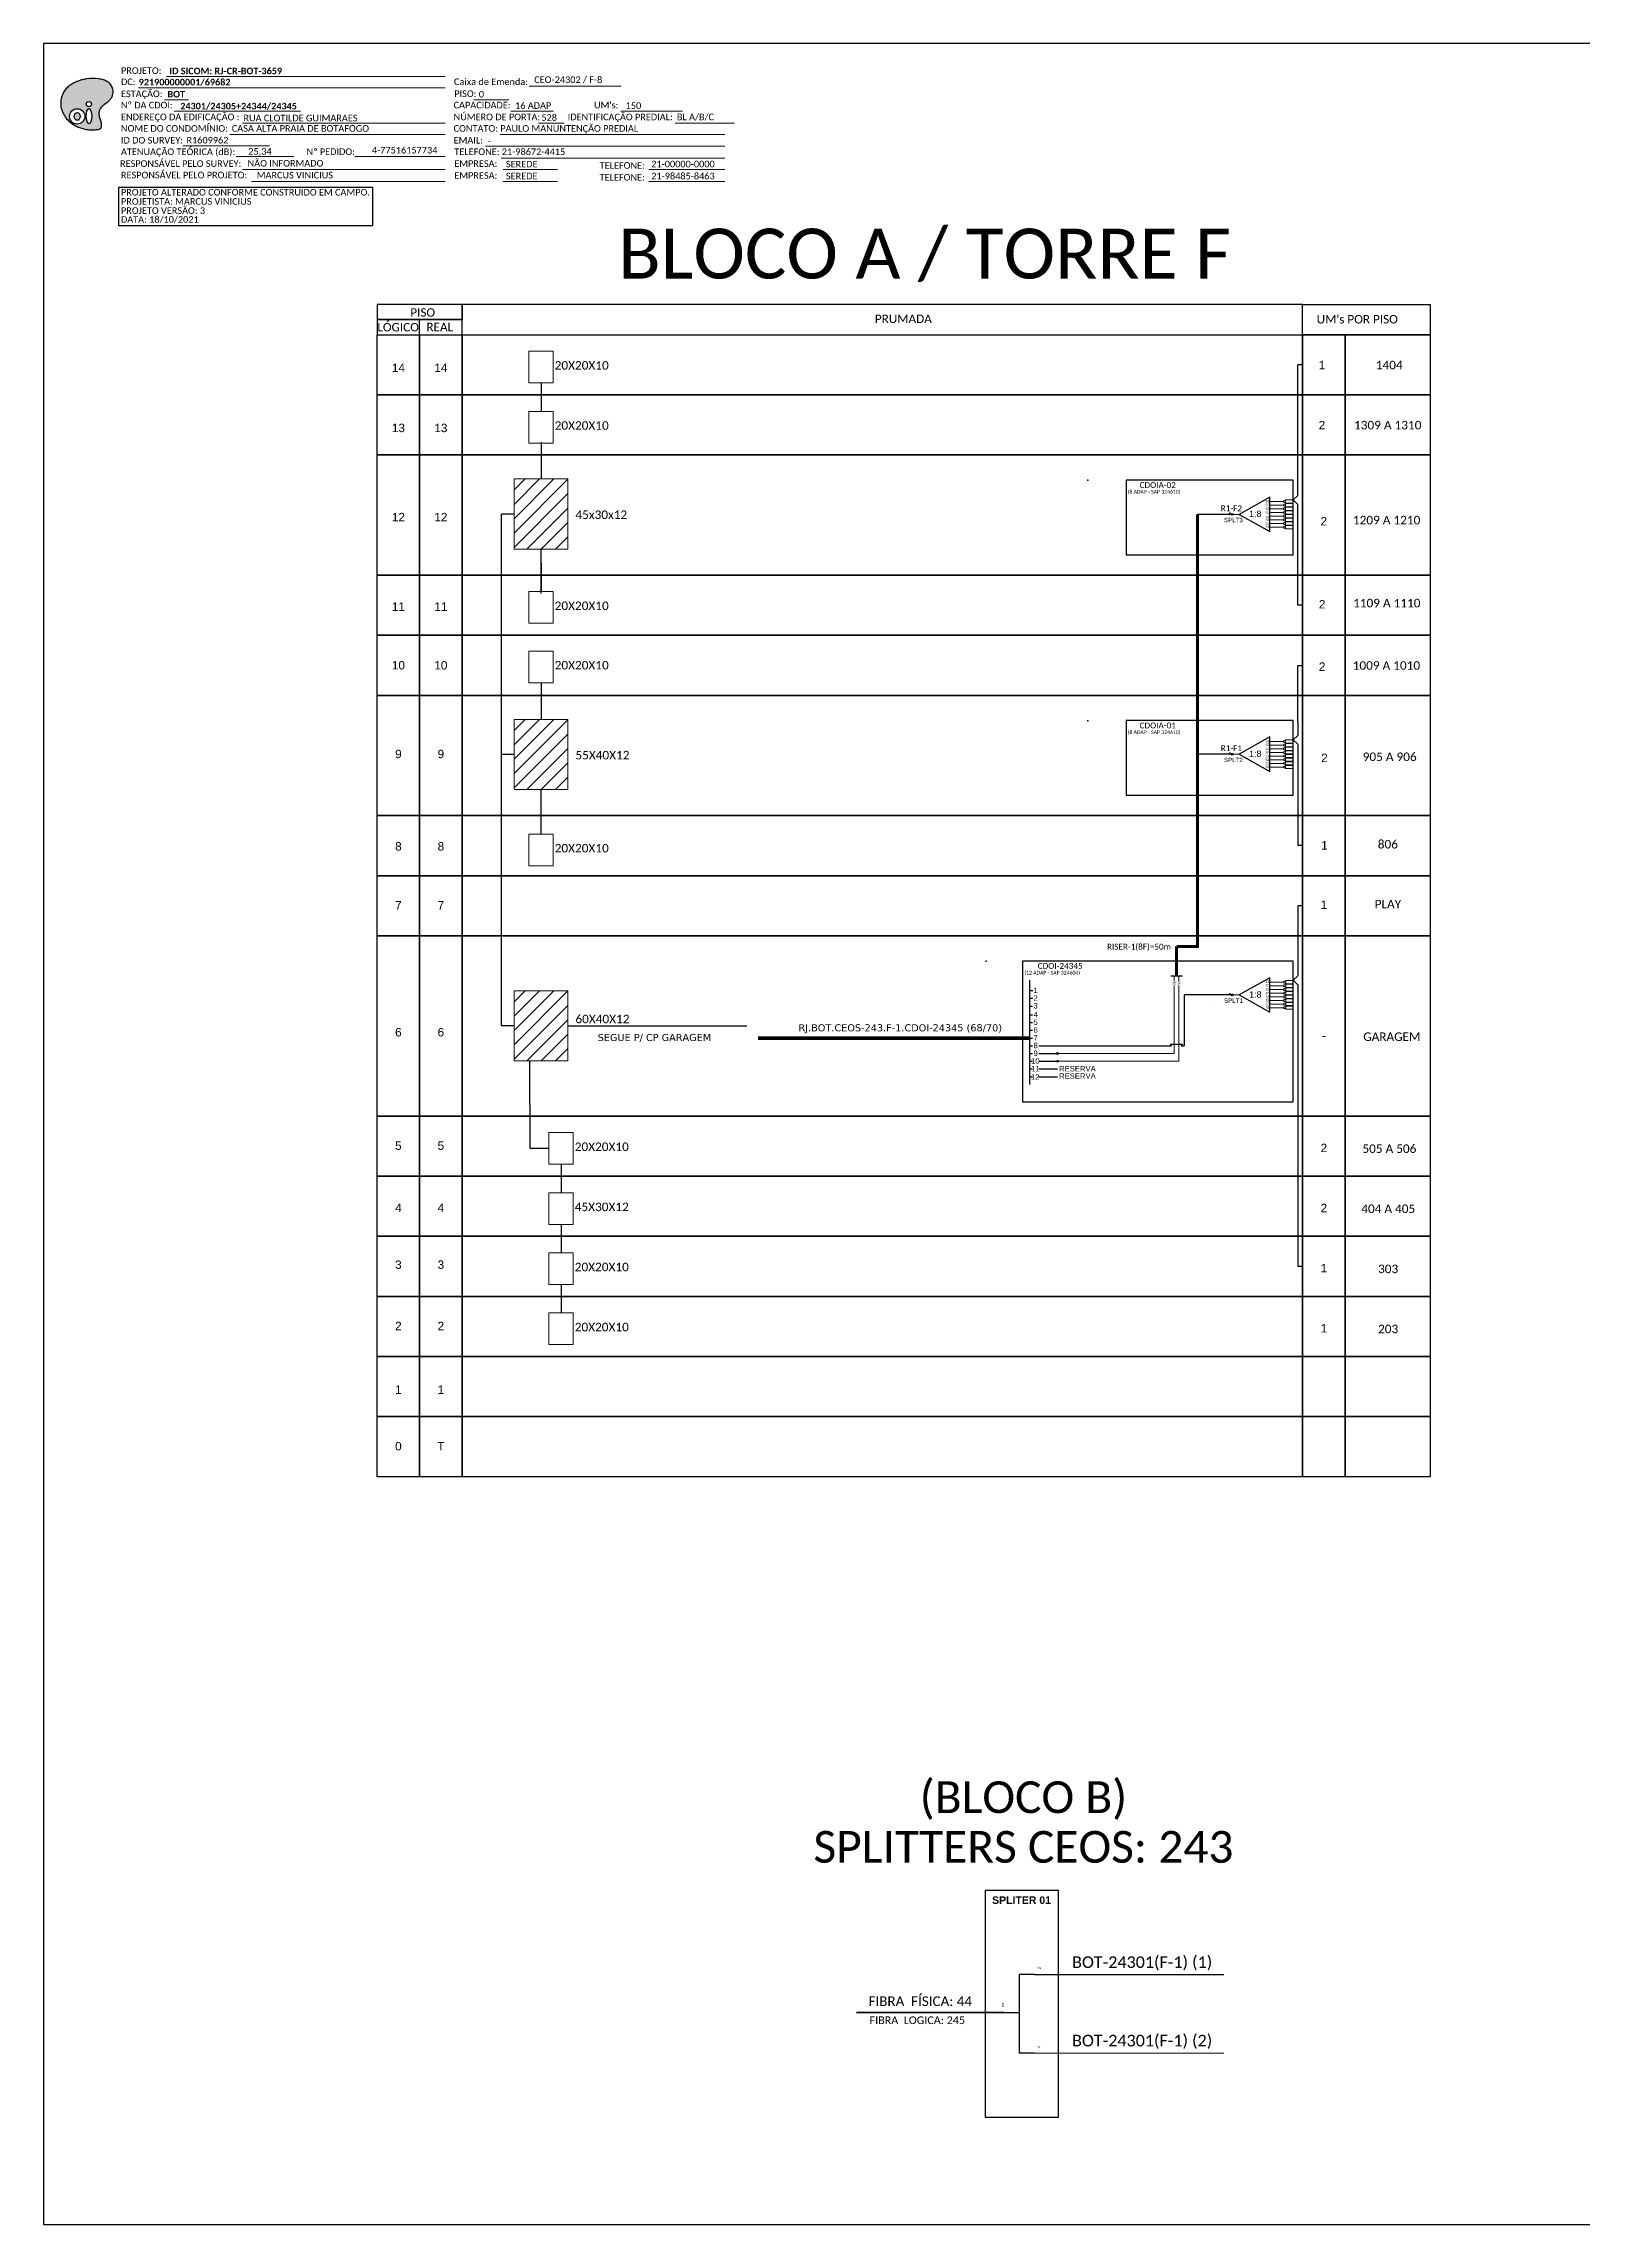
# Model space of a CAD drawing. Header units: inches. Extents: x 2352 to 7774, y -43 to 551.
# Drawn here: x 6025 to 6444, y -43 to 551 of the extents above; entities that cross this region are included whole.
import ezdxf
from ezdxf.enums import TextEntityAlignment as Align

# ---------------------------------------------------------------- set-up
doc = ezdxf.new("R2010")
doc.units = ezdxf.units.IN
doc.header["$MEASUREMENT"] = 0
doc.layers.add('40.1-ETIQUETAS', color=1, linetype='Continuous', lineweight=20)
doc.styles.add('ARIAL', font='arial.ttf')
doc.styles.add('siredit', font='verdana.ttf')
doc.styles.add('WMF-Calibri0', font='calibri.ttf')
doc.styles.add('WMF-Calibri1', font='calibrib.ttf')

# ---------------------------------------------------------------- blocks, each defined once
blk = doc.blocks.new('SPLT_1-8_SC-APC')
at = {"color": 1}
blk.add_lwpolyline([(-7.37, -2.1), (-17.04, -7.55), (-7.37, -13), (-7.37, -2.1)], dxfattribs=at)
at = {"color": 3, "lineweight": 0}
for points in [[(-2.99, -3.51), (-7.37, -3.51)], [(-7.37, -4.66), (-2.99, -4.66)], [(-7.37, -5.82), (-2.99, -5.82)], [(-2.41, -3.02), (-2.41, -4)], [(-2.41, -3.02), (0, -3.02)], [(-2.41, -4), (0, -4)], [(-2.41, -4.17), (-2.41, -5.16)], [(-2.41, -4.17), (0, -4.17)], [(-2.41, -5.16), (0, -5.16)], [(-2.41, -5.32), (-2.41, -6.31)], [(-2.41, -5.32), (0, -5.32)], [(-2.41, -6.31), (0, -6.31)], [(-2.41, -6.48), (-2.41, -7.46)], [(-2.41, -6.48), (0, -6.48)], [(-7.37, -6.97), (-2.99, -6.97)], [(-7.37, -8.12), (-2.99, -8.12)], [(-7.37, -9.28), (-2.99, -9.28)], [(-7.37, -10.43), (-2.99, -10.43)], [(-7.37, -11.58), (-2.99, -11.58)], [(-2.41, -7.46), (0, -7.46)], [(-2.41, -7.63), (-2.41, -8.62)], [(-2.41, -7.63), (0, -7.63)], [(-2.41, -8.62), (0, -8.62)], [(-2.41, -8.78), (-2.41, -9.77)], [(-2.41, -8.78), (0, -8.78)], [(-2.41, -9.77), (0, -9.77)], [(-2.41, -9.94), (-2.41, -10.92)], [(-2.41, -9.94), (0, -9.94)], [(-2.41, -10.92), (0, -10.92)], [(-2.41, -11.09), (-2.41, -12.08)], [(-2.41, -11.09), (0, -11.09)], [(-2.41, -12.08), (0, -12.08)]]:
    blk.add_lwpolyline(points, dxfattribs=at)
for points in [[(-2.99, -3.22), (-2.41, -3.22), (-2.41, -3.8), (-2.99, -3.8)], [(-2.99, -4.38), (-2.41, -4.38), (-2.41, -4.95), (-2.99, -4.95)], [(-2.99, -5.53), (-2.41, -5.53), (-2.41, -6.1), (-2.99, -6.1)], [(-2.99, -6.68), (-2.41, -6.68), (-2.41, -7.26), (-2.99, -7.26)], [(-2.99, -7.84), (-2.41, -7.84), (-2.41, -8.41), (-2.99, -8.41)], [(-2.99, -8.99), (-2.41, -8.99), (-2.41, -9.56), (-2.99, -9.56)], [(-2.99, -10.14), (-2.41, -10.14), (-2.41, -10.72), (-2.99, -10.72)], [(-2.99, -11.3), (-2.41, -11.3), (-2.41, -11.87), (-2.99, -11.87)]]:
    blk.add_lwpolyline(points, close=True, dxfattribs=at)
at = {"color": 1, "lineweight": 0}
blk.add_lwpolyline([(-17.04, -7.55), (-19.26, -7.55)], dxfattribs=at)
at = {"color": 1, "style": 'ARIAL'}
for s, height, p in [('1:8', 2, (-13.91, -8.4)), ('S1', 0.75, (-8.74, -3.78)), ('S2', 0.75, (-8.74, -4.97)), ('S3', 0.75, (-8.74, -6.18)), ('S4', 0.75, (-8.74, -7.36)), ('S5', 0.75, (-8.74, -8.57)), ('S6', 0.75, (-8.74, -9.69)), ('S7', 0.75, (-8.74, -10.78)), ('S8', 0.75, (-8.74, -11.9))]:
    blk.add_text(s, height=height, dxfattribs=at).set_placement(p)
blk = doc.blocks.new('SPLITTER_')
blk.add_point((0, 0))
at = {"style": 'ARIAL', "flags": 4}
blk.add_attdef('SPLT', (0, -3.26), '', height=1.5, dxfattribs=at)
blk = doc.blocks.new('A$C415C251F')
at = {"color": 3}
blk.add_point((0, 0), dxfattribs=at)
blk = doc.blocks.new('LEG_CDOIA8_C-SPLT_ESQ')
at = {"color": 3, "extrusion": (0, 0, -1), "xscale": -1, "zscale": -1}
blk.add_blockref('A$C415C251F', (0, 0), dxfattribs=at)
at = {"color": 1, "style": 'WMF-Calibri0', "flags": 4}
blk.add_attdef('MODELO', text='', height=1.5, dxfattribs=at).set_placement((22.54, -4.54), align=Align.CENTER)
blk.add_attdef('CDO', (21.44, -2.61), '', height=2, dxfattribs=at)
at = {"style": 'ARIAL', "flags": 4}
blk.add_attdef('SPLITAGEM', text='', height=1.5, dxfattribs=at).set_placement((18.61, -12.59), align=Align.CENTER)
blk = doc.blocks.new('OI')
h = blk.add_hatch(color=40)
edge = h.paths.add_edge_path()
edge.add_spline(control_points=[(4.35, -0.67), (3.92, -0.99), (3.26, -1.5), (2.81, -2.59), (2.9, -3.5), (3.06, -4.27), (3.31, -4.85), (3.37, -5.39), (3.4, -5.88), (3.2, -6.4), (2.54, -6.61), (1.65, -6.63), (0.55, -6.67), (-0.56, -6.42), (-1.61, -6.14), (-2.77, -5.61), (-3.92, -4.77), (-4.89, -3.7), (-5.34, -2.65), (-5.6, -1.94), (-5.85, -0.96), (-5.71, 0.47), (-5.1, 2.02), (-4.14, 3.02), (-3.3, 3.61), (-2.37, 4.16), (-1.36, 4.44), (-0.56, 4.7), (0.79, 4.85), (2.24, 4.97), (3.79, 4.57), (4.67, 4.21), (5.44, 3.65), (5.76, 2.99), (6.03, 2.21), (6.01, 1.46), (5.72, 0.64), (5.31, 0.08), (4.88, -0.38), (4.51, -0.55), (4.35, -0.67)], knot_values=[0, 0, 0, 0, 1.60434, 2.417191, 3.427595, 4.282808, 4.776746, 5.304182, 5.888771, 6.258406, 6.858137, 7.79129, 8.986195, 10.124242, 11.187857, 12.242908, 13.953784, 15.414161, 16.515391, 17.349188, 17.675853, 19.552021, 21.515531, 22.568638, 23.63245, 24.621084, 25.782718, 26.745347, 27.142653, 29.870543, 31.004649, 31.921532, 32.709589, 33.801391, 34.042471, 35.192333, 35.971461, 36.628871, 37.254359, 37.836911, 37.836911, 37.836911, 37.836911], degree=3, periodic=0)
h.paths.add_polyline_path([(1.13, -0.87, -1), (-0.04, -0.87, -1)], flags=16)
edge = h.paths.add_edge_path(flags=16)
edge.add_ellipse((0.56, -3.59), major_axis=(-0.02, 1.71), ratio=0.361305, start_angle=0, end_angle=360)
h.paths.add_polyline_path([(-0.36, -3.62, -1), (-3.8, -3.62, -1)], flags=16)
edge = h.paths.add_edge_path(flags=0)
edge.add_ellipse((-2.08, -3.62), major_axis=(0, 0.885), ratio=0.758294, start_angle=0, end_angle=360)
at = {"color": 40}
for centre, radius in [((-2.08, -3.62), 1.72), ((0.54, -0.87), 0.587)]:
    blk.add_circle(centre, radius, dxfattribs=at)
blk.add_ellipse((-2.08, -3.62), major_axis=(0, 0.885), ratio=0.758294, start_param=-3.141592653589792, end_param=3.141592653589792, dxfattribs=at)
blk.add_ellipse((0.56, -3.59), major_axis=(-0.02, 1.71), ratio=0.361305, dxfattribs=at)
at = {"color": 40, "start_tangent": (-0.800898, -0.598801), "end_tangent": (-0.800898, -0.598801)}
blk.add_spline([(4.35, -0.67), (3.2, -1.78), (2.9, -2.54), (2.92, -3.55), (3.12, -4.38), (3.28, -4.85), (3.37, -5.37), (3.35, -5.95), (3.2, -6.29), (2.66, -6.55), (1.73, -6.63), (0.54, -6.62), (-0.58, -6.41), (-1.6, -6.11), (-2.56, -5.67), (-3.95, -4.67), (-4.89, -3.56), (-5.37, -2.56), (-5.64, -1.78), (-5.72, -1.46), (-5.63, 0.42), (-4.84, 2.22), (-4.13, 2.99), (-3.27, 3.62), (-2.4, 4.09), (-1.3, 4.47), (-0.37, 4.72), (0.02, 4.77), (2.75, 4.8), (3.85, 4.53), (4.69, 4.16), (5.31, 3.68), (5.85, 2.73), (5.93, 2.5), (5.94, 1.35), (5.67, 0.62), (5.29, 0.08), (4.84, -0.36), (4.35, -0.67)], degree=3, dxfattribs=at)

msp = doc.modelspace()

# ---------------------------------------------------------------- hatches: boundary and pattern name
h = msp.add_hatch()
h.set_pattern_fill('ANSI31', color=1, scale=22.150909, style=0)
h.set_pattern_definition([(45, (-675.91, -201.3412), (-1.9578823, 1.9578823), [])])
h.paths.add_polyline_path([(6168.01, 432.26), (6153.35, 432.26), (6153.35, 413.16), (6168.01, 413.16)])
h = msp.add_hatch(color=3)
h.dxf.hatch_style = 1
edge = h.paths.add_edge_path()
edge.add_arc((6348.99, 422.63), 0.242, 0, 360)
h = msp.add_hatch()
h.set_pattern_fill('ANSI31', color=1, scale=22.150909, style=0)
h.set_pattern_definition([(45, (-675.91, -266.8287), (-1.9578823, 1.9578823), [])])
h.paths.add_polyline_path([(6168.01, 366.77), (6153.35, 366.77), (6153.35, 347.68), (6168.01, 347.68)])
h = msp.add_hatch(color=3)
h.dxf.hatch_style = 1
edge = h.paths.add_edge_path()
edge.add_arc((6348.99, 357.28), 0.242, 0, 360)
h = msp.add_hatch()
h.set_pattern_fill('ANSI31', color=1, scale=22.150909, style=0)
h.set_pattern_definition([(45, (-675.91, -340.7185), (-1.9578823, 1.9578823), [])])
h.paths.add_polyline_path([(6168.01, 292.88), (6153.35, 292.88), (6153.35, 273.79), (6168.01, 273.79)])
h = msp.add_hatch(color=3)
h.dxf.hatch_style = 1
edge = h.paths.add_edge_path()
edge.add_arc((6349.02, 291.72), 0.242, 0, 360)
h = msp.add_hatch(color=3)
h.dxf.hatch_style = 1
edge = h.paths.add_edge_path()
edge.add_arc((6301.38, 275.77), 0.242, 0, 360)
h = msp.add_hatch(color=3)
h.dxf.hatch_style = 1
edge = h.paths.add_edge_path()
edge.add_arc((6301.38, 273.66), 0.242, 0, 360)

# ---------------------------------------------------------------- linework, layer by layer
at = {"color": 7, "linetype": 'Continuous'}
for p, q in [((6290.92, 24.88), (6290.92, 3.51)), ((6295.18, 24.88), (6290.92, 24.88)), ((6286.72, 14.57), (6290.91, 14.57)), ((6295.18, 3.51), (6290.92, 3.51))]:
    msp.add_line(p, q, dxfattribs=at)
at = {"color": 10, "linetype": 'Continuous'}
for p, q in [((6295.18, 24.9), (6346.75, 24.88)), ((6295.18, 3.53), (6346.75, 3.51))]:
    msp.add_line(p, q, dxfattribs=at)
at = {"color": 1, "linetype": 'Continuous', "lineweight": 60}
msp.add_line((6286.72, 14.57), (6246.65, 14.44), dxfattribs=at)
for points in [[(6025.14, -43.15), (6863.71, -43.15), (6863.71, 550.85), (6025.14, 550.85), (6025.14, -43.15)], [(6127.61, 471.55), (6127.61, 475.67)], [(6139.18, 471.55), (6368.2, 471.55), (6368.2, 479.78), (6139.18, 479.78), (6139.18, 479.78), (6139.18, 475.67)], [(6168.01, 283.33), (6216.75, 283.33)]]:
    msp.add_lwpolyline(points)
at = {"color": 7, "lineweight": 0}
for points in [[(6058.62, 541.85), (6134.59, 541.85)], [(6050.97, 538.8), (6134.59, 538.8)], [(6058.1, 535.53), (6064.65, 535.53)], [(6142.39, 535.57), (6151.87, 535.57)], [(6157.43, 539.3), (6182.56, 539.3)], [(6060.76, 532.46), (6095.14, 532.46)], [(6079.33, 529.22), (6134.59, 529.22)], [(6152.43, 532.46), (6164.05, 532.46)], [(6160.02, 529.22), (6166.96, 529.22)], [(6182.38, 532.46), (6199.23, 532.46)], [(6197.19, 529.22), (6213.37, 529.22)], [(6063.08, 523.04), (6086.71, 523.04)], [(6075.92, 526.11), (6134.59, 526.11)], [(6145.51, 522.87), (6210.78, 522.87)], [(6149.55, 526.11), (6210.78, 526.11)], [(6077.62, 520.07), (6093.29, 520.07)], [(6109.95, 520.08), (6134.44, 520.08)], [(6110.45, 520.09), (6134.6, 520.09)], [(6149.8, 519.63), (6210.78, 519.63)], [(6079.33, 516.52), (6134.59, 516.52)], [(6081.82, 513.28), (6134.59, 513.28)], [(6150.4, 516.52), (6165.2, 516.52)], [(6150.4, 513.28), (6165.2, 513.28)], [(6190.01, 516.52), (6210.78, 516.52)], [(6190.01, 513.28), (6210.78, 513.28)]]:
    msp.add_lwpolyline(points, dxfattribs=at)
at = {"color": 1}
for points in [[(6045.67, 511.79), (6114.74, 511.79), (6114.74, 501.23), (6045.67, 501.23)], [(6365.63, 431.92), (6320.11, 431.92), (6320.11, 411.6), (6365.63, 411.6)], [(6365.63, 366.43), (6320.11, 366.43), (6320.11, 346.11), (6365.63, 346.11)], [(6365.63, 300.95), (6291.85, 300.95), (6291.85, 262.6), (6365.63, 262.6)]]:
    msp.add_lwpolyline(points, close=True, dxfattribs=at)
at = {"color": 0}
for points in [[(6116.03, 475.67), (6139.18, 475.67), (6139.18, 479.78), (6116.03, 479.78)], [(6116.03, 471.55), (6139.18, 471.55), (6139.18, 475.67), (6116.03, 475.67)]]:
    msp.add_lwpolyline(points, close=True, dxfattribs=at)
for points in [[(6368.2, 479.78), (6402.92, 479.78), (6402.92, 471.55), (6368.2, 471.55)], [(6116.03, 471.55), (6127.61, 471.55), (6127.61, 455.18), (6116.03, 455.18)], [(6127.61, 471.55), (6139.18, 471.55), (6139.18, 455.18), (6127.61, 455.18)], [(6139.18, 471.55), (6368.2, 471.55), (6368.2, 455.18), (6139.18, 455.18)], [(6368.2, 471.55), (6379.78, 471.55), (6379.78, 455.18), (6368.2, 455.18)], [(6379.78, 471.55), (6402.92, 471.55), (6402.92, 455.18), (6379.78, 455.18)], [(6116.03, 455.18), (6127.61, 455.18), (6127.61, 438.81), (6116.03, 438.81)], [(6127.61, 455.18), (6139.18, 455.18), (6139.18, 438.81), (6127.61, 438.81)], [(6139.18, 455.18), (6368.2, 455.18), (6368.2, 438.81), (6139.18, 438.81)], [(6368.2, 455.18), (6379.78, 455.18), (6379.78, 438.81), (6368.2, 438.81)], [(6379.78, 455.18), (6402.92, 455.18), (6402.92, 438.81), (6379.78, 438.81)], [(6116.03, 438.81), (6127.61, 438.81), (6127.61, 406.07), (6116.03, 406.07)], [(6127.61, 438.81), (6139.18, 438.81), (6139.18, 406.07), (6127.61, 406.07)], [(6139.18, 438.81), (6368.2, 438.81), (6368.2, 406.07), (6139.18, 406.07)], [(6368.2, 438.81), (6379.78, 438.81), (6379.78, 406.07), (6368.2, 406.07)], [(6379.78, 438.81), (6402.92, 438.81), (6402.92, 406.07), (6379.78, 406.07)], [(6116.03, 406.07), (6127.61, 406.07), (6127.61, 389.69), (6116.03, 389.69)], [(6127.61, 406.07), (6139.18, 406.07), (6139.18, 389.69), (6127.61, 389.69)], [(6139.18, 406.07), (6368.2, 406.07), (6368.2, 389.69), (6139.18, 389.69)], [(6368.2, 406.07), (6379.78, 406.07), (6379.78, 389.69), (6368.2, 389.69)], [(6379.78, 406.07), (6402.92, 406.07), (6402.92, 389.69), (6379.78, 389.69)], [(6116.03, 389.69), (6127.61, 389.69), (6127.61, 373.32), (6116.03, 373.32)], [(6127.61, 389.69), (6139.18, 389.69), (6139.18, 373.32), (6127.61, 373.32)], [(6139.18, 389.69), (6368.2, 389.69), (6368.2, 373.32), (6139.18, 373.32)], [(6368.2, 389.69), (6379.78, 389.69), (6379.78, 373.32), (6368.2, 373.32)], [(6379.78, 389.69), (6402.92, 389.69), (6402.92, 373.32), (6379.78, 373.32)], [(6116.03, 373.32), (6127.61, 373.32), (6127.61, 340.58), (6116.03, 340.58)], [(6127.61, 373.32), (6139.18, 373.32), (6139.18, 340.58), (6127.61, 340.58)], [(6139.18, 373.32), (6368.2, 373.32), (6368.2, 340.58), (6139.18, 340.58)], [(6368.2, 373.32), (6379.78, 373.32), (6379.78, 340.58), (6368.2, 340.58)], [(6379.78, 373.32), (6402.92, 373.32), (6402.92, 340.58), (6379.78, 340.58)], [(6116.03, 340.58), (6127.61, 340.58), (6127.61, 324.21), (6116.03, 324.21)], [(6127.61, 340.58), (6139.18, 340.58), (6139.18, 324.21), (6127.61, 324.21)], [(6139.18, 340.58), (6368.2, 340.58), (6368.2, 324.21), (6139.18, 324.21)], [(6368.2, 340.58), (6379.78, 340.58), (6379.78, 324.21), (6368.2, 324.21)], [(6379.78, 340.58), (6402.92, 340.58), (6402.92, 324.21), (6379.78, 324.21)], [(6116.03, 324.21), (6127.61, 324.21), (6127.61, 307.83), (6116.03, 307.83)], [(6127.61, 324.21), (6139.18, 324.21), (6139.18, 307.83), (6127.61, 307.83)], [(6139.18, 324.21), (6368.2, 324.21), (6368.2, 307.83), (6139.18, 307.83)], [(6368.2, 324.21), (6379.78, 324.21), (6379.78, 307.83), (6368.2, 307.83)], [(6379.78, 324.21), (6402.92, 324.21), (6402.92, 307.83), (6379.78, 307.83)], [(6116.03, 307.83), (6127.61, 307.83), (6127.61, 258.72), (6116.03, 258.72)], [(6127.61, 307.83), (6139.18, 307.83), (6139.18, 258.72), (6127.61, 258.72)], [(6139.18, 307.83), (6368.2, 307.83), (6368.2, 258.72), (6139.18, 258.72)], [(6368.2, 307.83), (6379.78, 307.83), (6379.78, 258.72), (6368.2, 258.72)], [(6379.78, 307.83), (6402.92, 307.83), (6402.92, 258.72), (6379.78, 258.72)], [(6116.03, 258.72), (6127.61, 258.72), (6127.61, 242.35), (6116.03, 242.35)], [(6127.61, 258.72), (6139.18, 258.72), (6139.18, 242.35), (6127.61, 242.35)], [(6139.18, 258.72), (6368.2, 258.72), (6368.2, 242.35), (6139.18, 242.35)], [(6368.2, 258.72), (6379.78, 258.72), (6379.78, 242.35), (6368.2, 242.35)], [(6379.78, 258.72), (6402.92, 258.72), (6402.92, 242.35), (6379.78, 242.35)], [(6116.03, 242.35), (6127.61, 242.35), (6127.61, 225.98), (6116.03, 225.98)], [(6127.61, 242.35), (6139.18, 242.35), (6139.18, 225.98), (6127.61, 225.98)], [(6139.18, 242.35), (6368.2, 242.35), (6368.2, 225.98), (6139.18, 225.98)], [(6368.2, 242.35), (6379.78, 242.35), (6379.78, 225.98), (6368.2, 225.98)], [(6379.78, 242.35), (6402.92, 242.35), (6402.92, 225.98), (6379.78, 225.98)], [(6116.03, 225.98), (6127.61, 225.98), (6127.61, 209.6), (6116.03, 209.6)], [(6127.61, 225.98), (6139.18, 225.98), (6139.18, 209.6), (6127.61, 209.6)], [(6139.18, 225.98), (6368.2, 225.98), (6368.2, 209.6), (6139.18, 209.6)], [(6368.2, 225.98), (6379.78, 225.98), (6379.78, 209.6), (6368.2, 209.6)], [(6379.78, 225.98), (6402.92, 225.98), (6402.92, 209.6), (6379.78, 209.6)], [(6116.03, 209.6), (6127.61, 209.6), (6127.61, 193.23), (6116.03, 193.23)], [(6127.61, 209.6), (6139.18, 209.6), (6139.18, 193.23), (6127.61, 193.23)], [(6139.18, 209.6), (6368.2, 209.6), (6368.2, 193.23), (6139.18, 193.23)], [(6368.2, 209.6), (6379.78, 209.6), (6379.78, 193.23), (6368.2, 193.23)], [(6379.78, 209.6), (6402.92, 209.6), (6402.92, 193.23), (6379.78, 193.23)], [(6116.03, 193.23), (6127.61, 193.23), (6127.61, 176.86), (6116.03, 176.86)], [(6127.61, 193.23), (6139.18, 193.23), (6139.18, 176.86), (6127.61, 176.86)], [(6139.18, 193.23), (6368.2, 193.23), (6368.2, 176.86), (6139.18, 176.86)], [(6368.2, 193.23), (6379.78, 193.23), (6379.78, 176.86), (6368.2, 176.86)], [(6379.78, 193.23), (6402.92, 193.23), (6402.92, 176.86), (6379.78, 176.86)], [(6116.03, 176.86), (6127.61, 176.86), (6127.61, 160.49), (6116.03, 160.49)], [(6127.61, 176.86), (6139.18, 176.86), (6139.18, 160.49), (6127.61, 160.49)], [(6139.18, 176.86), (6368.2, 176.86), (6368.2, 160.49), (6139.18, 160.49)], [(6368.2, 176.86), (6379.78, 176.86), (6379.78, 160.49), (6368.2, 160.49)], [(6379.78, 176.86), (6402.92, 176.86), (6402.92, 160.49), (6379.78, 160.49)]]:
    msp.add_lwpolyline(points, close=True)
at = {"color": 0, "lineweight": 0}
for points in [[(6157.37, 467.05), (6163.99, 467.05), (6163.99, 458.43), (6157.37, 458.43)], [(6157.37, 450.68), (6163.99, 450.68), (6163.99, 442.06), (6157.37, 442.06)], [(6157.37, 401.57), (6163.99, 401.57), (6163.99, 392.95), (6157.37, 392.95)], [(6157.37, 385.39), (6163.99, 385.39), (6163.99, 376.77), (6157.37, 376.77)], [(6157.37, 335.54), (6163.99, 335.54), (6163.99, 326.92), (6157.37, 326.92)], [(6162.85, 254.22), (6169.47, 254.22), (6169.47, 245.6), (6162.85, 245.6)], [(6162.85, 237.85), (6169.47, 237.85), (6169.47, 229.23), (6162.85, 229.23)], [(6162.85, 221.48), (6169.47, 221.48), (6169.47, 212.86), (6162.85, 212.86)], [(6162.85, 205.1), (6169.47, 205.1), (6169.47, 196.48), (6162.85, 196.48)]]:
    msp.add_lwpolyline(points, close=True, dxfattribs=at)
at = {"color": 3}
for points in [[(6368.2, 463.37), (6366.88, 463.37)], [(6366.88, 427.75), (6366.88, 463.37)], [(6160.68, 458.43), (6160.68, 450.68)], [(6160.68, 442.26), (6160.68, 432.26)], [(6366.88, 427.75), (6365.63, 426.54), (6366.88, 425.33), (6366.88, 425.33)], [(6153.35, 283.33), (6149.95, 283.33), (6149.95, 422.71)], [(6153.35, 422.71), (6149.95, 422.71)], [(6366.88, 397.88), (6366.88, 425.33)], [(6160.68, 401.03), (6160.68, 413.16)], [(6160.68, 409.32), (6160.68, 401.57)], [(6368.2, 397.88), (6366.88, 397.88)], [(6366.88, 366.24), (6366.88, 381.45)], [(6366.88, 381.45), (6368.2, 381.45)], [(6160.68, 376.77), (6160.68, 366.77)], [(6366.88, 362.4), (6365.63, 361.2), (6366.88, 359.99), (6366.88, 359.99)], [(6366.88, 366.24), (6366.88, 362.4)], [(6153.35, 357.22), (6149.95, 357.22)], [(6366.88, 359.99), (6366.88, 332.39)], [(6160.68, 335.54), (6160.68, 347.68)], [(6368.2, 332.39), (6366.88, 332.39)], [(6368.2, 316.02), (6366.88, 316.02)], [(6366.88, 316.02), (6366.88, 296.92)], [(6293.77, 292.91), (6294.71, 292.91)], [(6366.88, 296.92), (6365.63, 295.71), (6366.88, 294.5), (6366.88, 294.5)], [(6366.88, 294.5), (6366.88, 217.79)], [(6162.85, 249.91), (6157.7, 249.91), (6157.62, 273.79)], [(6166.16, 245.6), (6166.16, 237.85)], [(6166.16, 229.23), (6166.16, 221.48)], [(6368.2, 217.79), (6366.88, 217.79)], [(6166.16, 212.86), (6166.16, 205.1)]]:
    msp.add_lwpolyline(points, dxfattribs=at)
at = {"color": 1, "lineweight": 0}
for points in [[(6153.35, 432.26), (6168.01, 432.26), (6168.01, 413.16), (6153.35, 413.16)], [(6153.35, 366.77), (6168.01, 366.77), (6168.01, 347.68), (6153.35, 347.68)], [(6153.35, 292.88), (6168.01, 292.88), (6168.01, 273.79), (6153.35, 273.79)]]:
    msp.add_lwpolyline(points, close=True, dxfattribs=at)
at = {"color": 5, "const_width": 0.8}
for points in [[(6339.52, 422.63), (6339.52, 304.93), (6333.86, 304.93)], [(6333.86, 296.94), (6333.86, 304.93)]]:
    msp.add_lwpolyline(points, dxfattribs=at)
at = {"color": 5}
for points in [[(6348.99, 422.63), (6339.52, 422.63)], [(6348.99, 357.28), (6339.52, 357.28)], [(6332.26, 296.94), (6335.45, 296.94)], [(6293.77, 286.32), (6294.57, 286.32)]]:
    msp.add_lwpolyline(points, dxfattribs=at)
at = {"color": 1}
for points in [[(6293.77, 295.75), (6293.77, 267.32)], [(6293.77, 294.25), (6293.77, 281.49)], [(6293.77, 293.4), (6293.77, 281.73)], [(6293.77, 284.21), (6294.57, 284.21)]]:
    msp.add_lwpolyline(points, dxfattribs=at)
at = {"color": 5, "lineweight": 0}
for points in [[(6333.17, 294.18), (6333.17, 275.77)], [(6333.22, 296.94), (6333.22, 295.49)], [(6334.48, 296.94), (6334.48, 295.49)], [(6334.48, 294.18), (6334.48, 273.66)], [(6343.87, 288.25), (6343.87, 288.24)], [(6301.38, 275.77), (6333.17, 275.77)], [(6301.38, 273.66), (6334.48, 273.66)]]:
    msp.add_lwpolyline(points, dxfattribs=at)
at = {"color": 6}
for points in [[(6349.02, 291.72), (6335.96, 291.72), (6335.96, 277.88)], [(6293.77, 277.88), (6294.57, 277.88)], [(6296.29, 277.88), (6332.49, 277.88)], [(6332.49, 277.88), (6332.16, 278.34), (6335.42, 278.34), (6335.07, 277.88)], [(6335.07, 277.88), (6335.96, 277.88)]]:
    msp.add_lwpolyline(points, dxfattribs=at)
at = {"color": 2}
msp.add_lwpolyline([(6293.77, 290.8), (6294.71, 290.8)], dxfattribs=at)
at = {"color": 0}
msp.add_lwpolyline([(6293.77, 288.69), (6294.57, 288.69)], dxfattribs=at)
at = {"color": 1, "const_width": 1}
msp.add_lwpolyline([(6219.8, 279.99), (6293.77, 279.99)], dxfattribs=at)
at = {"color": 190}
msp.add_lwpolyline([(6293.77, 282.1), (6294.57, 282.1)], dxfattribs=at)
at = {"color": 36}
msp.add_lwpolyline([(6293.77, 279.99), (6294.57, 279.99)], dxfattribs=at)
at = {"color": 250}
for points in [[(6293.77, 275.77), (6294.57, 275.77)], [(6296.29, 275.77), (6301.38, 275.77)]]:
    msp.add_lwpolyline(points, dxfattribs=at)
at = {"color": 252}
for points in [[(6293.77, 273.66), (6294.57, 273.66)], [(6296.29, 273.66), (6301.38, 273.66)]]:
    msp.add_lwpolyline(points, dxfattribs=at)
at = {"color": 32}
for points in [[(6293.77, 271.56), (6294.57, 271.56)], [(6296.29, 271.56), (6301.38, 271.56)]]:
    msp.add_lwpolyline(points, dxfattribs=at)
at = {"color": 161}
for points in [[(6293.77, 269.45), (6294.57, 269.45)], [(6296.29, 269.45), (6301.38, 269.45)]]:
    msp.add_lwpolyline(points, dxfattribs=at)
at = {"color": 7}
msp.add_lwpolyline([(6281.74, -13.98), (6301.65, -13.98), (6301.65, 47.83), (6281.74, 47.83)], close=True, dxfattribs=at)
at = {"color": 3}
for centre in [(6348.99, 422.63), (6348.99, 357.28), (6349.02, 291.72), (6301.38, 275.77), (6301.38, 273.66)]:
    msp.add_circle(centre, 0.242, dxfattribs=at)

# ---------------------------------------------------------------- block references
at = {"color": 7, "xscale": 1.213923925196705, "yscale": 1.21392392515554, "zscale": 1.213923925163967, "rotation": 0.153289602326381}
msp.add_blockref('OI', (6036.81, 535.43), dxfattribs=at)
at = {"color": 3}
ref = msp.add_blockref('LEG_CDOIA8_C-SPLT_ESQ', (6309.67, 431.9), dxfattribs=dict(at, xscale=0.8000000000465661, yscale=0.7999999999883585, zscale=0.8))
ref.add_attrib('CDO', 'CDOIA-02', (6323.78, 429.81), dxfattribs={"color": 1, "height": 1.6, "style": 'WMF-Calibri0'})
ref.add_attrib('MODELO', '(8 ADAP - SAP 324610)', dxfattribs={"color": 1, "height": 1, "style": 'WMF-Calibri0'}).set_placement((6327.71, 428.27), align=Align.CENTER)
ref = msp.add_blockref('SPLITTER_', (6348.32, 422.92), dxfattribs=dict(xscale=0.8000000000465661, yscale=0.7999999999883585, zscale=0.8))
ref.add_attrib('SPLT', 'SPLT3', (6346.77, 420.48), dxfattribs={"height": 1.2, "style": 'ARIAL'})
at = {"color": 3, "xscale": 0.8640000000502823, "yscale": 0.8639999999874135, "zscale": 0.8640000000000001}
for p in [(6365.63, 429.15), (6365.63, 363.8), (6365.66, 298.24)]:
    msp.add_blockref('SPLT_1-8_SC-APC', p, dxfattribs=at)
at = {"color": 3}
ref = msp.add_blockref('LEG_CDOIA8_C-SPLT_ESQ', (6309.67, 366.41), dxfattribs=dict(at, xscale=0.8000000000465661, yscale=0.7999999999883585, zscale=0.8))
ref.add_attrib('CDO', 'CDOIA-01', (6323.78, 364.32), dxfattribs={"color": 1, "height": 1.6, "style": 'WMF-Calibri0'})
ref.add_attrib('MODELO', '(8 ADAP - SAP 324610)', dxfattribs={"color": 1, "height": 1, "style": 'WMF-Calibri0'}).set_placement((6327.71, 362.78), align=Align.CENTER)
ref = msp.add_blockref('SPLITTER_', (6348.32, 357.57), dxfattribs=dict(xscale=0.8000000000465661, yscale=0.7999999999883585, zscale=0.8))
ref.add_attrib('SPLT', 'SPLT2', (6346.77, 355.13), dxfattribs={"height": 1.2, "style": 'ARIAL'})
ref = msp.add_blockref('LEG_CDOIA8_C-SPLT_ESQ', (6281.93, 300.92), dxfattribs=dict(at, xscale=0.8000000000465661, yscale=0.7999999999883585, zscale=0.8))
ref.add_attrib('CDO', 'CDOI-24345', (6296.03, 298.83), dxfattribs={"color": 1, "height": 1.6, "style": 'WMF-Calibri0'})
ref.add_attrib('MODELO', '(12 ADAP - SAP 324604)', dxfattribs={"color": 1, "height": 1, "style": 'WMF-Calibri0'}).set_placement((6299.96, 297.29), align=Align.CENTER)
ref = msp.add_blockref('SPLITTER_', (6348.35, 292.01), dxfattribs=dict(xscale=0.8000000000465661, yscale=0.7999999999883585, zscale=0.8))
ref.add_attrib('SPLT', 'SPLT1', (6346.8, 289.56), dxfattribs={"height": 1.2, "style": 'ARIAL'})

# ---------------------------------------------------------------- texts
at = {"color": 7, "lineweight": 0, "style": 'WMF-Calibri0'}
for s, height, p in [('DC:', 1.793, (6046.22, 539.55)), ('PROJETO:', 1.793, (6046.22, 542.6)), ('Caixa de Emenda:', 1.7927, (6136.97, 539.55)), ('ESTAÇÃO:', 1.793, (6046.22, 536.27)), ('Nº DA CDOI:', 1.7927, (6046.22, 533.2)), ('CAPACIDADE:', 1.7927, (6136.86, 533.2)), ('PISO:', 1.793, (6137.04, 536.31)), ("UM's:", 1.793, (6175.11, 533.2)), ('ENDEREÇO DA EDIFICAÇÃO :', 1.7927, (6046.22, 529.97)), ('NOME DO CONDOMÍNIO:', 1.7927, (6046.22, 526.85)), ('CASA ALTA PRAIA DE BOTAFOGO', 1.7927, (6076.43, 526.85)), ('CONTATO: PAULO MANUNTENÇÃO PREDIAL', 1.7927, (6136.86, 526.85)), ('NÚMERO DE PORTA:', 1.7927, (6136.86, 529.97)), ('IDENTIFICAÇÃO PREDIAL:', 1.7927, (6167.94, 529.97)), ('BL A/B/C', 1.793, (6197.69, 529.97)), ('ATENUAÇÃO TEÓRICA (dB):', 1.7927, (6046.22, 520.5)), ('ID DO SURVEY:', 1.7927, (6046.22, 523.62)), ('EMAIL:', 1.793, (6136.86, 523.62)), ('RESPONSÁVEL PELO SURVEY:', 1.7927, (6045.97, 517.27)), ('Nº PEDIDO:', 1.793, (6096.8, 520.51)), ('TELEFONE: 21-98672-4415', 1.7927, (6137.04, 520.5)), ('EMPRESA:', 1.793, (6137.04, 517.27)), ('TELEFONE:', 1.793, (6176.65, 516.76)), ('RESPONSÁVEL PELO PROJETO:', 1.7927, (6046.22, 514.15)), ('EMPRESA:', 1.793, (6137.04, 514.03)), ('TELEFONE:', 1.793, (6176.65, 513.53))]:
    msp.add_text(s, height=height, dxfattribs=at).set_placement(p)
at = {"color": 7, "linetype": 'Continuous'}
for s, height, style, p in [('921900000001/69682', 1.7927, 'WMF-Calibri1', (6051.06, 539.46)), ('ID SICOM: RJ-CR-BOT-3659', 1.7927, 'WMF-Calibri1', (6059.41, 542.5)), ('CEO-24302 / F-8', 1.7927, 'WMF-Calibri0', (6158.83, 540.13)), ('BOT', 1.793, 'WMF-Calibri1', (6058.89, 536.18)), ('0', 1.79, 'WMF-Calibri0', (6143.74, 536.17)), ('RUA CLOTILDE GUIMARAES', 1.7927, 'WMF-Calibri0', (6079.6, 529.68)), ('528', 1.793, 'WMF-Calibri0', (6160.77, 529.82)), ('-', 1.79, 'WMF-Calibri0', (6146.21, 523.47)), ('NÃO INFORMADO', 1.7927, 'WMF-Calibri0', (6080.73, 517.36)), ('SEREDE', 1.793, 'WMF-Calibri0', (6151.11, 517.12)), ('21-00000-0000', 1.7927, 'WMF-Calibri0', (6190.71, 517.14)), ('MARCUS VINICIUS', 1.7927, 'WMF-Calibri0', (6083.22, 514.12)), ('SEREDE', 1.793, 'WMF-Calibri0', (6151.11, 513.88)), ('21-98485-8463', 1.7927, 'WMF-Calibri0', (6190.71, 513.88))]:
    msp.add_text(s, height=height, dxfattribs=dict(at, style=style)).set_placement(p)
at = {"color": 7, "linetype": 'Continuous', "style": 'WMF-Calibri1'}
msp.add_text('24301/24305+24344/24345', height=1.7927, dxfattribs=at).set_placement((6078.27, 532.92), align=Align.CENTER)
at = {"color": 0, "linetype": 'Continuous', "style": 'WMF-Calibri0'}
for s, p in [('16 ADAP', (6153.61, 533.08)), ('150', (6183.73, 533.05)), ('R1609962', (6064.07, 523.65))]:
    msp.add_text(s, height=1.793, dxfattribs=at).set_placement(p)
at = {"color": 7, "style": 'WMF-Calibri0'}
msp.add_text('4-77516157734', height=1.7927, dxfattribs=at).set_placement((6114.59, 520.92))
at = {"color": 0, "lineweight": 0, "style": 'WMF-Calibri0'}
msp.add_text('25,34', height=1.793, dxfattribs=at).set_placement((6080.92, 520.59))
at = {"color": 1, "lineweight": 0, "style": 'WMF-Calibri0'}
for s, p in [('PROJETO ALTERADO CONFORME CONSTRUIDO EM CAMPO.', (6046.22, 509.46)), ('PROJETISTA: MARCUS VINICIUS', (6046.22, 506.96)), ('PROJETO VERSÃO: 3', (6046.22, 504.47)), ('DATA: 18/10/2021', (6046.22, 502.05))]:
    msp.add_text(s, height=1.7927, dxfattribs=at).set_placement(p)
at = {"color": 0, "style": 'WMF-Calibri0'}
for s, height, p in [('BLOCO A / TORRE F', 13.6009, (6181.75, 486.85)), ('  LÓGICO', 2.3, (6114.45, 472.45)), ('     PISO', 2.3, (6121, 476.47)), ('PRUMADA', 2.3, (6251.64, 474.73)), ("UM's POR PISO", 2.3, (6372.02, 474.62)), ('    REAL', 2.3, (6126.21, 472.5))]:
    msp.add_text(s, height=height, dxfattribs=at).set_placement(p)
for s, height, style, p in [('20X20X10', 2.317, 'WMF-Calibri0', (6164.4, 462.05)), ('1404', 2.317, 'WMF-Calibri0', (6388.13, 462.14)), ('20X20X10', 2.317, 'WMF-Calibri0', (6164.4, 445.67)), ('1309 A 1310', 2.317, 'WMF-Calibri0', (6382.2, 445.77)), ('45x30x12', 2.317, 'WMF-Calibri0', (6170.05, 421.37)), ('1209 A 1210', 2.317, 'WMF-Calibri0', (6381.9, 419.9)), ('20X20X10', 2.317, 'WMF-Calibri0', (6164.4, 396.56)), ('1109 A 1110', 2.317, 'WMF-Calibri0', (6381.95, 397.29)), ('20X20X10', 2.317, 'WMF-Calibri0', (6164.4, 380.38)), ('1009 A 1010', 2.317, 'WMF-Calibri0', (6381.84, 380.3)), ('55X40X12', 2.317, 'WMF-Calibri0', (6170.05, 355.88)), ('905 A 906', 2.317, 'WMF-Calibri0', (6384.56, 355.43)), ('20X20X10', 2.317, 'WMF-Calibri0', (6164.4, 330.54)), ('806', 2.317, 'WMF-Calibri0', (6388.67, 331.62)), ('PLAY', 2.317, 'WMF-Calibri0', (6387.81, 315.31)), ('2', 1.5, 'ARIAL', (6294.86, 290.13)), ('1', 1.5, 'ARIAL', (6294.86, 292.24)), ('60X40X12', 2.317, 'WMF-Calibri0', (6170.05, 284.01)), ('4', 1.5, 'ARIAL', (6294.86, 285.64)), ('3', 1.5, 'ARIAL', (6294.86, 288.02)), ('5', 1.5, 'ARIAL', (6294.86, 283.53)), ('6', 1.5, 'ARIAL', (6294.86, 281.42)), ('7', 1.5, 'ARIAL', (6294.86, 279.32)), ('GARAGEM', 2.317, 'WMF-Calibri0', (6384.72, 279.19)), ('10', 1.5, 'ARIAL', (6294.2, 272.99)), ('8', 1.5, 'ARIAL', (6294.86, 277.21)), ('9', 1.5, 'ARIAL', (6294.86, 275.1)), ('12', 1.5, 'ARIAL', (6294.16, 268.61)), ('11', 1.5, 'ARIAL', (6294.25, 270.88)), ('RESERVA', 1.5, 'ARIAL', (6301.82, 270.88)), ('RESERVA', 1.5, 'ARIAL', (6301.82, 268.89)), ('20X20X10', 2.317, 'WMF-Calibri0', (6169.87, 249.21)), ('505 A 506', 2.317, 'WMF-Calibri0', (6384.48, 248.69)), ('45X30X12', 2.317, 'WMF-Calibri0', (6169.87, 232.84)), ('404 A 405', 2.317, 'WMF-Calibri0', (6384.17, 232.32)), ('20X20X10', 2.317, 'WMF-Calibri0', (6169.87, 216.47)), ('303', 2.317, 'WMF-Calibri0', (6388.75, 215.95)), ('20X20X10', 2.317, 'WMF-Calibri0', (6169.87, 200.1)), ('203', 2.317, 'WMF-Calibri0', (6388.75, 199.58))]:
    msp.add_text(s, height=height, dxfattribs=dict(style=style)).set_placement(p)
at = {"color": 5, "style": 'WMF-Calibri0'}
for s, p in [('R1-F2', (6345.89, 423.48)), ('R1-F1', (6345.89, 358.13)), ('RISER-1(8F)=50m', (6314.9, 304.06))]:
    msp.add_text(s, height=1.6, dxfattribs=at).set_placement(p)
at = {"style": 'ARIAL'}
for s, p in [('01', (6333.2, 294.91)), ('02', (6334.54, 294.91))]:
    msp.add_text(s, height=0.75, rotation=90, dxfattribs=at).set_placement(p, align=Align.MIDDLE_CENTER)
at = {"attachment_point": 5}
for s, insert, char_height, width in [('{\\fCalibri|b0|i0|c0|p34;\\C7;(BLOCO B)}', (6292.13, 72.27, 1), 8.64, 131.666), ('\\C7;\\fCalibri|b0|i0|c0|p34;SPLITTERS CEOS: 243', (6292.13, 59.62, 1), 8.64, 131.666), ('{\\fArial|b1|i0|c0|p34;\\C10;SPLITER 01}', (6291.61, 45.15), 2.0451, 19.9066), ('\\pt9;{\\fCalibri|b0|i0|c0|p34;\\C1;BOT-24301(F-1) (1)}', (6324.47, 27.93), 3.1601, 47.1287), ('\\C7;\\fArial|b0|i0;\\H0.289352x;01 ', (6296.46, 26.69), 2.0451, 3.9813), ('{\\fCalibri|b0|i0|c0|p34;\\C7;FIBRA  FÍSICA: 44}', (6264.01, 17.62), 2.6334, 39.8131), ('{\\fCalibri|b0|i0|c0|p34;\\C7;FIBRA  LOGICA: 245}', (6263.21, 12.44), 2.1068, 39.8131), ('\\C7;\\fArial|b0|i0|;\\H1.0273588255048;1', (6286.53, 16.67), 2.0451, 2.0257), ('\\pt49.38;{\\fCalibri|b0|i0|c0|p34;\\C1;BOT-24301(F-1) (2)}', (6324.47, 6.56), 3.1601, 47.1287), ('\\C7;\\fArial|b0|i0;\\H0.289352x;02 ', (6296.29, 5.15), 2.0451, 4.3295)]:
    msp.add_mtext(s, dxfattribs=dict(at, insert=insert, char_height=char_height, width=width))
at = {"style": 'ARIAL', "flags": 12}
for tag, p in [('14', (6121.82, 462.54)), ('14', (6133.39, 462.54)), ('1', (6373.45, 463.3)), ('13', (6121.82, 446.17)), ('13', (6133.39, 446.17)), ('2', (6373.45, 446.92)), ('12', (6121.82, 421.88)), ('12', (6133.39, 421.88)), ('2', (6373.95, 420.75)), ('11', (6121.82, 397.49)), ('11', (6133.39, 397.49)), ('2', (6373.5, 398.14)), ('10', (6121.82, 381.52)), ('10', (6133.39, 381.52)), ('2', (6373.5, 381.14)), ('9', (6121.82, 357.36)), ('9', (6133.39, 357.36)), ('2', (6374.14, 356.28)), ('8', (6121.82, 332.19)), ('8', (6133.39, 332.19)), ('1', (6374.14, 332.47)), ('7', (6121.82, 316.14)), ('7', (6133.39, 316.14)), ('1', (6373.97, 316.27)), ('6', (6121.82, 281.56)), ('6', (6133.39, 281.56)), ('-', (6373.97, 280.64)), ('5', (6121.82, 250.67)), ('5', (6133.39, 250.67)), ('2', (6373.98, 250.05)), ('4', (6121.82, 233.75)), ('4', (6133.39, 233.75)), ('2', (6373.98, 233.68)), ('3', (6121.82, 218.25)), ('3', (6133.39, 218.25)), ('1', (6373.98, 217.3)), ('2', (6121.82, 201.56)), ('2', (6133.39, 201.56)), ('1', (6373.98, 200.93)), ('1', (6121.82, 184.21)), ('1', (6133.39, 184.21)), ('0', (6121.82, 168.81)), ('T', (6133.39, 168.81))]:
    msp.add_attdef(tag, text='XX', height=2.3, dxfattribs=at).set_placement(p, align=Align.MIDDLE_CENTER)
at = {"layer": '40.1-ETIQUETAS', "color": 0, "style": 'siredit'}
msp.add_text('SEGUE P/ CP GARAGEM', height=1.9246, dxfattribs=at).set_placement((6191.57, 280.14), align=Align.MIDDLE_CENTER)
at = {"layer": '40.1-ETIQUETAS', "color": 1, "style": 'siredit'}
msp.add_text('RJ.BOT.CEOS-243.F-1.CDOI-24345 (68/70)', height=1.9246, dxfattribs=at).set_placement((6258.56, 282.78), align=Align.MIDDLE_CENTER)

doc.saveas('drawing.dxf')
